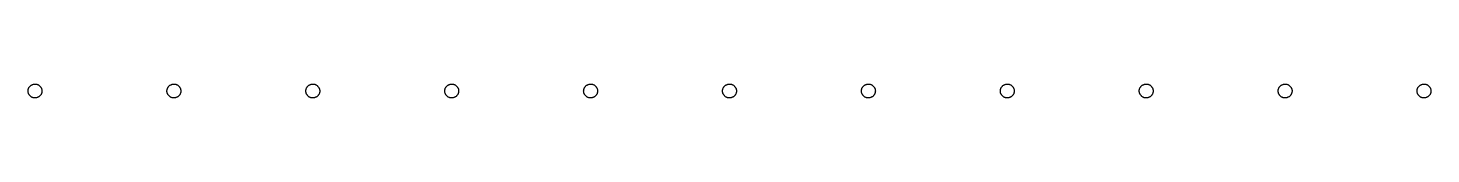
# Model space of a CAD drawing. Extents: x 0 to 96, y 0 to 48.
# Drawn here: x 13.94 to 26.57, y 34.21 to 34.34 of the extents above; entities that cross this region are included whole.
import ezdxf

# ---------------------------------------------------------------- set-up
doc = ezdxf.new("R2010")
doc.units = 0
doc.layers.add('Layer_1', color=7, linetype='CONTINUOUS')

msp = doc.modelspace()

# ---------------------------------------------------------------- linework, layer by layer
at = {"layer": 'Layer_1', "color": 7}
for p, q in [((13.943076, 34.277681), (13.943276, 34.281619)), ((13.94339, 34.269847), (13.943112, 34.273783)), ((13.943114, 34.273783), (13.943114, 34.277681)), ((13.943272, 34.281619), (13.943739, 34.285517)), ((13.943941, 34.265949), (13.943386, 34.269847)), ((13.943744, 34.285517), (13.944411, 34.289374)), ((13.944689, 34.26213), (13.943944, 34.265949)), ((13.944413, 34.289374), (13.945358, 34.293193)), ((13.945713, 34.258311), (13.944691, 34.26213)), ((13.945359, 34.293193), (13.94654, 34.296933)), ((13.946973, 34.254611), (13.945713, 34.258311)), ((13.94654, 34.296933), (13.947957, 34.300594)), ((13.948469, 34.250949), (13.946973, 34.254611)), ((13.947957, 34.300594), (13.949571, 34.304178)), ((13.950162, 34.247446), (13.948469, 34.250949)), ((13.949571, 34.304178), (13.951422, 34.307642)), ((13.952091, 34.24402), (13.950162, 34.247446)), ((13.951422, 34.307642), (13.953508, 34.310989)), ((13.954217, 34.240713), (13.952091, 34.24402)), ((13.953508, 34.310989), (13.955792, 34.314178)), ((13.956579, 34.237563), (13.954217, 34.240713)), ((13.955792, 34.314178), (13.958232, 34.317209)), ((13.959099, 34.234571), (13.956579, 34.237563)), ((13.958232, 34.317209), (13.96091, 34.320122)), ((13.961816, 34.231737), (13.959099, 34.234571)), ((13.96091, 34.320122), (13.963744, 34.322839)), ((13.964729, 34.22906), (13.961816, 34.231737)), ((13.963744, 34.322839), (13.966737, 34.325359)), ((13.96776, 34.226619), (13.964729, 34.22906)), ((13.966737, 34.325359), (13.969887, 34.327721)), ((13.970949, 34.224336), (13.96776, 34.226619)), ((13.969887, 34.327721), (13.973193, 34.329847)), ((13.974296, 34.222249), (13.970949, 34.224336)), ((13.973193, 34.329847), (13.976619, 34.331776)), ((13.97776, 34.220398), (13.974296, 34.222249)), ((13.976619, 34.331776), (13.980122, 34.333469)), ((13.981343, 34.218783), (13.97776, 34.220398)), ((13.980122, 34.333469), (13.983784, 34.334964)), ((13.985004, 34.217367), (13.981343, 34.218783)), ((13.983784, 34.334964), (13.987484, 34.336224)), ((13.988744, 34.216186), (13.985004, 34.217367)), ((13.987484, 34.336224), (13.991264, 34.337247)), ((13.992563, 34.21524), (13.988744, 34.216184)), ((13.991264, 34.337249), (13.995122, 34.337993)), ((13.996422, 34.214571), (13.992563, 34.215238)), ((13.995122, 34.337997), (13.99902, 34.338552)), ((14.000319, 34.214099), (13.996422, 34.214577)), ((13.99902, 34.338548), (14.002957, 34.338826)), ((14.004257, 34.213902), (14.000319, 34.214102)), ((14.002957, 34.338823), (14.006854, 34.338823)), ((14.008154, 34.213941), (14.004257, 34.213941)), ((14.006854, 34.338862), (14.010792, 34.338662)), ((14.012091, 34.214217), (14.008154, 34.213939)), ((14.010792, 34.338666), (14.014689, 34.338232)), ((14.015989, 34.214768), (14.012091, 34.214212)), ((14.014689, 34.338232), (14.018548, 34.337521)), ((14.019847, 34.215556), (14.015989, 34.214767)), ((14.018548, 34.337524), (14.022367, 34.33658)), ((14.023627, 34.21654), (14.019847, 34.215551)), ((14.022367, 34.336579), (14.026107, 34.335398)), ((14.027327, 34.2178), (14.023627, 34.21654)), ((14.026107, 34.335398), (14.029768, 34.33402)), ((14.030989, 34.219296), (14.027327, 34.2178)), ((14.029768, 34.33402), (14.033351, 34.332367)), ((14.034492, 34.220989), (14.030989, 34.219296)), ((14.033351, 34.332367), (14.036816, 34.330517)), ((14.037918, 34.222918), (14.034492, 34.220989)), ((14.036816, 34.330517), (14.040162, 34.32843)), ((14.041224, 34.225083), (14.037918, 34.222918)), ((14.040162, 34.32843), (14.043351, 34.326186)), ((14.044374, 34.227406), (14.041224, 34.225083)), ((14.043351, 34.326186), (14.046382, 34.323706)), ((14.047367, 34.229926), (14.044374, 34.227406)), ((14.046382, 34.323706), (14.049296, 34.321028)), ((14.050201, 34.232642), (14.047367, 34.229926)), ((14.049296, 34.321028), (14.052012, 34.318193)), ((14.052879, 34.235556), (14.050201, 34.232642)), ((14.052012, 34.318193), (14.054532, 34.315201)), ((14.055319, 34.238587), (14.052879, 34.235556)), ((14.054532, 34.315201), (14.056894, 34.312051)), ((14.057603, 34.241816), (14.055319, 34.238587)), ((14.056894, 34.312051), (14.05902, 34.308783)), ((14.059689, 34.245122), (14.057603, 34.241816)), ((14.05902, 34.308783), (14.060949, 34.305359)), ((14.06154, 34.248587), (14.059689, 34.245122)), ((14.060949, 34.305359), (14.062642, 34.301816)), ((14.063154, 34.25217), (14.06154, 34.248587)), ((14.062642, 34.301816), (14.064138, 34.298193)), ((14.064571, 34.255831), (14.063154, 34.25217)), ((14.064138, 34.298193), (14.065398, 34.294453)), ((14.065752, 34.259571), (14.064571, 34.255831)), ((14.065398, 34.294453), (14.06642, 34.290673)), ((14.066698, 34.26339), (14.065753, 34.259571)), ((14.066422, 34.290673), (14.067167, 34.286816)), ((14.067367, 34.267249), (14.0667, 34.26339)), ((14.06717, 34.286816), (14.067726, 34.282918)), ((14.067839, 34.271146), (14.067372, 34.267249)), ((14.067721, 34.282918), (14.067999, 34.27902)), ((14.068036, 34.275083), (14.067836, 34.271146)), ((14.067997, 34.27902), (14.067997, 34.275083)), ((15.193076, 34.277681), (15.193276, 34.281619)), ((15.19339, 34.269847), (15.193112, 34.273783)), ((15.193114, 34.273783), (15.193114, 34.277681)), ((15.193272, 34.281619), (15.193739, 34.285517)), ((15.193941, 34.265949), (15.193386, 34.269847)), ((15.193744, 34.285517), (15.194411, 34.289374)), ((15.194689, 34.26213), (15.193944, 34.265949)), ((15.194413, 34.289374), (15.195358, 34.293193)), ((15.195713, 34.258311), (15.194691, 34.26213)), ((15.195359, 34.293193), (15.19654, 34.296933)), ((15.196973, 34.254611), (15.195713, 34.258311)), ((15.19654, 34.296933), (15.197957, 34.300594)), ((15.198469, 34.250949), (15.196973, 34.254611)), ((15.197957, 34.300594), (15.199571, 34.304178)), ((15.200162, 34.247446), (15.198469, 34.250949)), ((15.199571, 34.304178), (15.201422, 34.307642)), ((15.202091, 34.24402), (15.200162, 34.247446)), ((15.201422, 34.307642), (15.203508, 34.310989)), ((15.204217, 34.240713), (15.202091, 34.24402)), ((15.203508, 34.310989), (15.205792, 34.314178)), ((15.206579, 34.237563), (15.204217, 34.240713)), ((15.205792, 34.314178), (15.208232, 34.317209)), ((15.209099, 34.234571), (15.206579, 34.237563)), ((15.208232, 34.317209), (15.21091, 34.320122)), ((15.211816, 34.231737), (15.209099, 34.234571)), ((15.21091, 34.320122), (15.213744, 34.322839)), ((15.214729, 34.22906), (15.211816, 34.231737)), ((15.213744, 34.322839), (15.216737, 34.325359)), ((15.21776, 34.226619), (15.214729, 34.22906)), ((15.216737, 34.325359), (15.219887, 34.327721)), ((15.220949, 34.224336), (15.21776, 34.226619)), ((15.219887, 34.327721), (15.223193, 34.329847)), ((15.224296, 34.222249), (15.220949, 34.224336)), ((15.223193, 34.329847), (15.226619, 34.331776)), ((15.22776, 34.220398), (15.224296, 34.222249)), ((15.226619, 34.331776), (15.230122, 34.333469)), ((15.231343, 34.218783), (15.22776, 34.220398)), ((15.230122, 34.333469), (15.233784, 34.334964)), ((15.235004, 34.217367), (15.231343, 34.218783)), ((15.233784, 34.334964), (15.237484, 34.336224)), ((15.238744, 34.216186), (15.235004, 34.217367)), ((15.237484, 34.336224), (15.241264, 34.337247)), ((15.242563, 34.21524), (15.238744, 34.216184)), ((15.241264, 34.337249), (15.245122, 34.337993)), ((15.246422, 34.214571), (15.242563, 34.215238)), ((15.245122, 34.337997), (15.24902, 34.338552)), ((15.250319, 34.214099), (15.246422, 34.214577)), ((15.24902, 34.338548), (15.252957, 34.338826)), ((15.254257, 34.213902), (15.250319, 34.214102)), ((15.252957, 34.338823), (15.256854, 34.338823)), ((15.258154, 34.213941), (15.254257, 34.213941)), ((15.256854, 34.338862), (15.260792, 34.338662)), ((15.262091, 34.214217), (15.258154, 34.213939)), ((15.260792, 34.338666), (15.264689, 34.338232)), ((15.265989, 34.214768), (15.262091, 34.214212)), ((15.264689, 34.338232), (15.268548, 34.337521)), ((15.269847, 34.215556), (15.265989, 34.214767)), ((15.268548, 34.337524), (15.272367, 34.33658)), ((15.273627, 34.21654), (15.269847, 34.215551)), ((15.272367, 34.336579), (15.276107, 34.335398)), ((15.277327, 34.2178), (15.273627, 34.21654)), ((15.276107, 34.335398), (15.279768, 34.33402)), ((15.280989, 34.219296), (15.277327, 34.2178)), ((15.279768, 34.33402), (15.283351, 34.332367)), ((15.284492, 34.220989), (15.280989, 34.219296)), ((15.283351, 34.332367), (15.286816, 34.330517)), ((15.287918, 34.222918), (15.284492, 34.220989)), ((15.286816, 34.330517), (15.290162, 34.32843)), ((15.291224, 34.225083), (15.287918, 34.222918)), ((15.290162, 34.32843), (15.293351, 34.326186)), ((15.294374, 34.227406), (15.291224, 34.225083)), ((15.293351, 34.326186), (15.296382, 34.323706)), ((15.297367, 34.229926), (15.294374, 34.227406)), ((15.296382, 34.323706), (15.299296, 34.321028)), ((15.300201, 34.232642), (15.297367, 34.229926)), ((15.299296, 34.321028), (15.302012, 34.318193)), ((15.302879, 34.235556), (15.300201, 34.232642)), ((15.302012, 34.318193), (15.304532, 34.315201)), ((15.305319, 34.238587), (15.302879, 34.235556)), ((15.304532, 34.315201), (15.306894, 34.312051)), ((15.307603, 34.241816), (15.305319, 34.238587)), ((15.306894, 34.312051), (15.30902, 34.308783)), ((15.309689, 34.245122), (15.307603, 34.241816)), ((15.30902, 34.308783), (15.310949, 34.305359)), ((15.31154, 34.248587), (15.309689, 34.245122)), ((15.310949, 34.305359), (15.312642, 34.301816)), ((15.313154, 34.25217), (15.31154, 34.248587)), ((15.312642, 34.301816), (15.314138, 34.298193)), ((15.314571, 34.255831), (15.313154, 34.25217)), ((15.314138, 34.298193), (15.315398, 34.294453)), ((15.315752, 34.259571), (15.314571, 34.255831)), ((15.315398, 34.294453), (15.31642, 34.290673)), ((15.316698, 34.26339), (15.315753, 34.259571)), ((15.316422, 34.290673), (15.317167, 34.286816)), ((15.317367, 34.267249), (15.3167, 34.26339)), ((15.31717, 34.286816), (15.317726, 34.282918)), ((15.317839, 34.271146), (15.317372, 34.267249)), ((15.317721, 34.282918), (15.317999, 34.27902)), ((15.318036, 34.275083), (15.317836, 34.271146)), ((15.317997, 34.27902), (15.317997, 34.275083)), ((16.443076, 34.277681), (16.443276, 34.281619)), ((16.44339, 34.269847), (16.443112, 34.273783)), ((16.443114, 34.273783), (16.443114, 34.277681)), ((16.443272, 34.281619), (16.443739, 34.285517)), ((16.443941, 34.265949), (16.443386, 34.269847)), ((16.443744, 34.285517), (16.444411, 34.289374)), ((16.444689, 34.26213), (16.443944, 34.265949)), ((16.444413, 34.289374), (16.445358, 34.293193)), ((16.445713, 34.258311), (16.444691, 34.26213)), ((16.445359, 34.293193), (16.44654, 34.296933)), ((16.446973, 34.254611), (16.445713, 34.258311)), ((16.44654, 34.296933), (16.447957, 34.300594)), ((16.448469, 34.250949), (16.446973, 34.254611)), ((16.447957, 34.300594), (16.449571, 34.304178)), ((16.450162, 34.247446), (16.448469, 34.250949)), ((16.449571, 34.304178), (16.451422, 34.307642)), ((16.452091, 34.24402), (16.450162, 34.247446)), ((16.451422, 34.307642), (16.453508, 34.310989)), ((16.454217, 34.240713), (16.452091, 34.24402)), ((16.453508, 34.310989), (16.455792, 34.314178)), ((16.456579, 34.237563), (16.454217, 34.240713)), ((16.455792, 34.314178), (16.458232, 34.317209)), ((16.459099, 34.234571), (16.456579, 34.237563)), ((16.458232, 34.317209), (16.46091, 34.320122)), ((16.461816, 34.231737), (16.459099, 34.234571)), ((16.46091, 34.320122), (16.463744, 34.322839)), ((16.464729, 34.22906), (16.461816, 34.231737)), ((16.463744, 34.322839), (16.466737, 34.325359)), ((16.46776, 34.226619), (16.464729, 34.22906)), ((16.466737, 34.325359), (16.469887, 34.327721)), ((16.470949, 34.224336), (16.46776, 34.226619)), ((16.469887, 34.327721), (16.473193, 34.329847)), ((16.474296, 34.222249), (16.470949, 34.224336)), ((16.473193, 34.329847), (16.476619, 34.331776)), ((16.47776, 34.220398), (16.474296, 34.222249)), ((16.476619, 34.331776), (16.480122, 34.333469)), ((16.481343, 34.218783), (16.47776, 34.220398)), ((16.480122, 34.333469), (16.483784, 34.334964)), ((16.485004, 34.217367), (16.481343, 34.218783)), ((16.483784, 34.334964), (16.487484, 34.336224)), ((16.488744, 34.216186), (16.485004, 34.217367)), ((16.487484, 34.336224), (16.491264, 34.337247)), ((16.492563, 34.21524), (16.488744, 34.216184)), ((16.491264, 34.337249), (16.495122, 34.337993)), ((16.496422, 34.214571), (16.492563, 34.215238)), ((16.495122, 34.337997), (16.49902, 34.338552)), ((16.500319, 34.214099), (16.496422, 34.214577)), ((16.49902, 34.338548), (16.502957, 34.338826)), ((16.504257, 34.213902), (16.500319, 34.214102)), ((16.502957, 34.338823), (16.506854, 34.338823)), ((16.508154, 34.213941), (16.504257, 34.213941)), ((16.506854, 34.338862), (16.510792, 34.338662)), ((16.512091, 34.214217), (16.508154, 34.213939)), ((16.510792, 34.338666), (16.514689, 34.338232)), ((16.515989, 34.214768), (16.512091, 34.214212)), ((16.514689, 34.338232), (16.518548, 34.337521)), ((16.519847, 34.215556), (16.515989, 34.214767)), ((16.518548, 34.337524), (16.522367, 34.33658)), ((16.523627, 34.21654), (16.519847, 34.215551)), ((16.522367, 34.336579), (16.526107, 34.335398)), ((16.527327, 34.2178), (16.523627, 34.21654)), ((16.526107, 34.335398), (16.529768, 34.33402)), ((16.530989, 34.219296), (16.527327, 34.2178)), ((16.529768, 34.33402), (16.533351, 34.332367)), ((16.534492, 34.220989), (16.530989, 34.219296)), ((16.533351, 34.332367), (16.536816, 34.330517)), ((16.537918, 34.222918), (16.534492, 34.220989)), ((16.536816, 34.330517), (16.540162, 34.32843)), ((16.541224, 34.225083), (16.537918, 34.222918)), ((16.540162, 34.32843), (16.543351, 34.326186)), ((16.544374, 34.227406), (16.541224, 34.225083)), ((16.543351, 34.326186), (16.546382, 34.323706)), ((16.547367, 34.229926), (16.544374, 34.227406)), ((16.546382, 34.323706), (16.549296, 34.321028)), ((16.550201, 34.232642), (16.547367, 34.229926)), ((16.549296, 34.321028), (16.552012, 34.318193)), ((16.552879, 34.235556), (16.550201, 34.232642)), ((16.552012, 34.318193), (16.554532, 34.315201)), ((16.555319, 34.238587), (16.552879, 34.235556)), ((16.554532, 34.315201), (16.556894, 34.312051)), ((16.557603, 34.241816), (16.555319, 34.238587)), ((16.556894, 34.312051), (16.55902, 34.308783)), ((16.559689, 34.245122), (16.557603, 34.241816)), ((16.55902, 34.308783), (16.560949, 34.305359)), ((16.56154, 34.248587), (16.559689, 34.245122)), ((16.560949, 34.305359), (16.562642, 34.301816)), ((16.563154, 34.25217), (16.56154, 34.248587)), ((16.562642, 34.301816), (16.564138, 34.298193)), ((16.564571, 34.255831), (16.563154, 34.25217)), ((16.564138, 34.298193), (16.565398, 34.294453)), ((16.565752, 34.259571), (16.564571, 34.255831)), ((16.565398, 34.294453), (16.56642, 34.290673)), ((16.566698, 34.26339), (16.565753, 34.259571)), ((16.566422, 34.290673), (16.567167, 34.286816)), ((16.567367, 34.267249), (16.5667, 34.26339)), ((16.56717, 34.286816), (16.567726, 34.282918)), ((16.567839, 34.271146), (16.567372, 34.267249)), ((16.567721, 34.282918), (16.567999, 34.27902)), ((16.568036, 34.275083), (16.567836, 34.271146)), ((16.567997, 34.27902), (16.567997, 34.275083)), ((17.693076, 34.277681), (17.693276, 34.281619)), ((17.69339, 34.269847), (17.693112, 34.273783)), ((17.693114, 34.273783), (17.693114, 34.277681)), ((17.693272, 34.281619), (17.693739, 34.285517)), ((17.693941, 34.265949), (17.693386, 34.269847)), ((17.693744, 34.285517), (17.694411, 34.289374)), ((17.694689, 34.26213), (17.693944, 34.265949)), ((17.694413, 34.289374), (17.695358, 34.293193)), ((17.695713, 34.258311), (17.694691, 34.26213)), ((17.695359, 34.293193), (17.69654, 34.296933)), ((17.696973, 34.254611), (17.695713, 34.258311)), ((17.69654, 34.296933), (17.697957, 34.300594)), ((17.698469, 34.250949), (17.696973, 34.254611)), ((17.697957, 34.300594), (17.699571, 34.304178)), ((17.700162, 34.247446), (17.698469, 34.250949)), ((17.699571, 34.304178), (17.701422, 34.307642)), ((17.702091, 34.24402), (17.700162, 34.247446)), ((17.701422, 34.307642), (17.703508, 34.310989)), ((17.704217, 34.240713), (17.702091, 34.24402)), ((17.703508, 34.310989), (17.705792, 34.314178)), ((17.706579, 34.237563), (17.704217, 34.240713)), ((17.705792, 34.314178), (17.708232, 34.317209)), ((17.709099, 34.234571), (17.706579, 34.237563)), ((17.708232, 34.317209), (17.71091, 34.320122)), ((17.711816, 34.231737), (17.709099, 34.234571)), ((17.71091, 34.320122), (17.713744, 34.322839)), ((17.714729, 34.22906), (17.711816, 34.231737)), ((17.713744, 34.322839), (17.716737, 34.325359)), ((17.71776, 34.226619), (17.714729, 34.22906)), ((17.716737, 34.325359), (17.719887, 34.327721)), ((17.720949, 34.224336), (17.71776, 34.226619)), ((17.719887, 34.327721), (17.723193, 34.329847)), ((17.724296, 34.222249), (17.720949, 34.224336)), ((17.723193, 34.329847), (17.726619, 34.331776)), ((17.72776, 34.220398), (17.724296, 34.222249)), ((17.726619, 34.331776), (17.730122, 34.333469)), ((17.731343, 34.218783), (17.72776, 34.220398)), ((17.730122, 34.333469), (17.733784, 34.334964)), ((17.735004, 34.217367), (17.731343, 34.218783)), ((17.733784, 34.334964), (17.737484, 34.336224)), ((17.738744, 34.216186), (17.735004, 34.217367)), ((17.737484, 34.336224), (17.741264, 34.337247)), ((17.742563, 34.21524), (17.738744, 34.216184)), ((17.741264, 34.337249), (17.745122, 34.337993)), ((17.746422, 34.214571), (17.742563, 34.215238)), ((17.745122, 34.337997), (17.74902, 34.338552)), ((17.750319, 34.214099), (17.746422, 34.214577)), ((17.74902, 34.338548), (17.752957, 34.338826)), ((17.754257, 34.213902), (17.750319, 34.214102)), ((17.752957, 34.338823), (17.756854, 34.338823)), ((17.758154, 34.213941), (17.754257, 34.213941)), ((17.756854, 34.338862), (17.760792, 34.338662)), ((17.762091, 34.214217), (17.758154, 34.213939)), ((17.760792, 34.338666), (17.764689, 34.338232)), ((17.765989, 34.214768), (17.762091, 34.214212)), ((17.764689, 34.338232), (17.768548, 34.337521)), ((17.769847, 34.215556), (17.765989, 34.214767)), ((17.768548, 34.337524), (17.772367, 34.33658)), ((17.773627, 34.21654), (17.769847, 34.215551)), ((17.772367, 34.336579), (17.776107, 34.335398)), ((17.777327, 34.2178), (17.773627, 34.21654)), ((17.776107, 34.335398), (17.779768, 34.33402)), ((17.780989, 34.219296), (17.777327, 34.2178)), ((17.779768, 34.33402), (17.783351, 34.332367)), ((17.784492, 34.220989), (17.780989, 34.219296)), ((17.783351, 34.332367), (17.786816, 34.330517)), ((17.787918, 34.222918), (17.784492, 34.220989)), ((17.786816, 34.330517), (17.790162, 34.32843)), ((17.791224, 34.225083), (17.787918, 34.222918)), ((17.790162, 34.32843), (17.793351, 34.326186)), ((17.794374, 34.227406), (17.791224, 34.225083)), ((17.793351, 34.326186), (17.796382, 34.323706)), ((17.797367, 34.229926), (17.794374, 34.227406)), ((17.796382, 34.323706), (17.799296, 34.321028)), ((17.800201, 34.232642), (17.797367, 34.229926)), ((17.799296, 34.321028), (17.802012, 34.318193)), ((17.802879, 34.235556), (17.800201, 34.232642)), ((17.802012, 34.318193), (17.804532, 34.315201)), ((17.805319, 34.238587), (17.802879, 34.235556)), ((17.804532, 34.315201), (17.806894, 34.312051)), ((17.807603, 34.241816), (17.805319, 34.238587)), ((17.806894, 34.312051), (17.80902, 34.308783)), ((17.809689, 34.245122), (17.807603, 34.241816)), ((17.80902, 34.308783), (17.810949, 34.305359)), ((17.81154, 34.248587), (17.809689, 34.245122)), ((17.810949, 34.305359), (17.812642, 34.301816)), ((17.813154, 34.25217), (17.81154, 34.248587)), ((17.812642, 34.301816), (17.814138, 34.298193)), ((17.814571, 34.255831), (17.813154, 34.25217)), ((17.814138, 34.298193), (17.815398, 34.294453)), ((17.815752, 34.259571), (17.814571, 34.255831)), ((17.815398, 34.294453), (17.81642, 34.290673)), ((17.816698, 34.26339), (17.815753, 34.259571)), ((17.816422, 34.290673), (17.817167, 34.286816)), ((17.817367, 34.267249), (17.8167, 34.26339)), ((17.81717, 34.286816), (17.817726, 34.282918)), ((17.817839, 34.271146), (17.817372, 34.267249)), ((17.817721, 34.282918), (17.817999, 34.27902)), ((17.818036, 34.275083), (17.817836, 34.271146)), ((17.817997, 34.27902), (17.817997, 34.275083)), ((18.943076, 34.277681), (18.943276, 34.281619)), ((18.94339, 34.269847), (18.943112, 34.273783)), ((18.943114, 34.273783), (18.943114, 34.277681)), ((18.943272, 34.281619), (18.943739, 34.285517)), ((18.943941, 34.265949), (18.943386, 34.269847)), ((18.943744, 34.285517), (18.944411, 34.289374)), ((18.944689, 34.26213), (18.943944, 34.265949)), ((18.944413, 34.289374), (18.945358, 34.293193)), ((18.945713, 34.258311), (18.944691, 34.26213)), ((18.945359, 34.293193), (18.94654, 34.296933)), ((18.946973, 34.254611), (18.945713, 34.258311)), ((18.94654, 34.296933), (18.947957, 34.300594)), ((18.948469, 34.250949), (18.946973, 34.254611)), ((18.947957, 34.300594), (18.949571, 34.304178)), ((18.950162, 34.247446), (18.948469, 34.250949)), ((18.949571, 34.304178), (18.951422, 34.307642)), ((18.952091, 34.24402), (18.950162, 34.247446)), ((18.951422, 34.307642), (18.953508, 34.310989)), ((18.954217, 34.240713), (18.952091, 34.24402)), ((18.953508, 34.310989), (18.955792, 34.314178)), ((18.956579, 34.237563), (18.954217, 34.240713)), ((18.955792, 34.314178), (18.958232, 34.317209)), ((18.959099, 34.234571), (18.956579, 34.237563)), ((18.958232, 34.317209), (18.96091, 34.320122)), ((18.961816, 34.231737), (18.959099, 34.234571)), ((18.96091, 34.320122), (18.963744, 34.322839)), ((18.964729, 34.22906), (18.961816, 34.231737)), ((18.963744, 34.322839), (18.966737, 34.325359)), ((18.96776, 34.226619), (18.964729, 34.22906)), ((18.966737, 34.325359), (18.969887, 34.327721)), ((18.970949, 34.224336), (18.96776, 34.226619)), ((18.969887, 34.327721), (18.973193, 34.329847)), ((18.974296, 34.222249), (18.970949, 34.224336)), ((18.973193, 34.329847), (18.976619, 34.331776)), ((18.97776, 34.220398), (18.974296, 34.222249)), ((18.976619, 34.331776), (18.980122, 34.333469)), ((18.981343, 34.218783), (18.97776, 34.220398)), ((18.980122, 34.333469), (18.983784, 34.334964)), ((18.985004, 34.217367), (18.981343, 34.218783)), ((18.983784, 34.334964), (18.987484, 34.336224)), ((18.988744, 34.216186), (18.985004, 34.217367)), ((18.987484, 34.336224), (18.991264, 34.337247)), ((18.992563, 34.21524), (18.988744, 34.216184)), ((18.991264, 34.337249), (18.995122, 34.337993)), ((18.996422, 34.214571), (18.992563, 34.215238)), ((18.995122, 34.337997), (18.99902, 34.338552)), ((19.000319, 34.214099), (18.996422, 34.214577)), ((18.99902, 34.338548), (19.002957, 34.338826)), ((19.004257, 34.213902), (19.000319, 34.214102)), ((19.002957, 34.338823), (19.006854, 34.338823)), ((19.008154, 34.213941), (19.004257, 34.213941)), ((19.006854, 34.338862), (19.010792, 34.338662)), ((19.012091, 34.214217), (19.008154, 34.213939)), ((19.010792, 34.338666), (19.014689, 34.338232)), ((19.015989, 34.214768), (19.012091, 34.214212)), ((19.014689, 34.338232), (19.018548, 34.337521)), ((19.019847, 34.215556), (19.015989, 34.214767)), ((19.018548, 34.337524), (19.022367, 34.33658)), ((19.023627, 34.21654), (19.019847, 34.215551)), ((19.022367, 34.336579), (19.026107, 34.335398)), ((19.027327, 34.2178), (19.023627, 34.21654)), ((19.026107, 34.335398), (19.029768, 34.33402)), ((19.030989, 34.219296), (19.027327, 34.2178)), ((19.029768, 34.33402), (19.033351, 34.332367)), ((19.034492, 34.220989), (19.030989, 34.219296)), ((19.033351, 34.332367), (19.036816, 34.330517)), ((19.037918, 34.222918), (19.034492, 34.220989)), ((19.036816, 34.330517), (19.040162, 34.32843)), ((19.041224, 34.225083), (19.037918, 34.222918)), ((19.040162, 34.32843), (19.043351, 34.326186)), ((19.044374, 34.227406), (19.041224, 34.225083)), ((19.043351, 34.326186), (19.046382, 34.323706)), ((19.047367, 34.229926), (19.044374, 34.227406)), ((19.046382, 34.323706), (19.049296, 34.321028)), ((19.050201, 34.232642), (19.047367, 34.229926)), ((19.049296, 34.321028), (19.052012, 34.318193)), ((19.052879, 34.235556), (19.050201, 34.232642)), ((19.052012, 34.318193), (19.054532, 34.315201)), ((19.055319, 34.238587), (19.052879, 34.235556)), ((19.054532, 34.315201), (19.056894, 34.312051)), ((19.057603, 34.241816), (19.055319, 34.238587)), ((19.056894, 34.312051), (19.05902, 34.308783)), ((19.059689, 34.245122), (19.057603, 34.241816)), ((19.05902, 34.308783), (19.060949, 34.305359)), ((19.06154, 34.248587), (19.059689, 34.245122)), ((19.060949, 34.305359), (19.062642, 34.301816)), ((19.063154, 34.25217), (19.06154, 34.248587)), ((19.062642, 34.301816), (19.064138, 34.298193)), ((19.064571, 34.255831), (19.063154, 34.25217)), ((19.064138, 34.298193), (19.065398, 34.294453)), ((19.065752, 34.259571), (19.064571, 34.255831)), ((19.065398, 34.294453), (19.06642, 34.290673)), ((19.066698, 34.26339), (19.065753, 34.259571)), ((19.066422, 34.290673), (19.067167, 34.286816)), ((19.067367, 34.267249), (19.0667, 34.26339)), ((19.06717, 34.286816), (19.067726, 34.282918)), ((19.067839, 34.271146), (19.067372, 34.267249)), ((19.067721, 34.282918), (19.067999, 34.27902)), ((19.068036, 34.275083), (19.067836, 34.271146)), ((19.067997, 34.27902), (19.067997, 34.275083)), ((20.193076, 34.277681), (20.193276, 34.281619)), ((20.19339, 34.269847), (20.193112, 34.273783)), ((20.193114, 34.273783), (20.193114, 34.277681)), ((20.193272, 34.281619), (20.193739, 34.285517)), ((20.193941, 34.265949), (20.193386, 34.269847)), ((20.193744, 34.285517), (20.194411, 34.289374)), ((20.194689, 34.26213), (20.193944, 34.265949)), ((20.194413, 34.289374), (20.195358, 34.293193)), ((20.195713, 34.258311), (20.194691, 34.26213)), ((20.195359, 34.293193), (20.19654, 34.296933)), ((20.196973, 34.254611), (20.195713, 34.258311)), ((20.19654, 34.296933), (20.197957, 34.300594)), ((20.198469, 34.250949), (20.196973, 34.254611)), ((20.197957, 34.300594), (20.199571, 34.304178)), ((20.200162, 34.247446), (20.198469, 34.250949)), ((20.199571, 34.304178), (20.201422, 34.307642)), ((20.202091, 34.24402), (20.200162, 34.247446)), ((20.201422, 34.307642), (20.203508, 34.310989)), ((20.204217, 34.240713), (20.202091, 34.24402)), ((20.203508, 34.310989), (20.205792, 34.314178)), ((20.206579, 34.237563), (20.204217, 34.240713)), ((20.205792, 34.314178), (20.208232, 34.317209)), ((20.209099, 34.234571), (20.206579, 34.237563)), ((20.208232, 34.317209), (20.21091, 34.320122)), ((20.211816, 34.231737), (20.209099, 34.234571)), ((20.21091, 34.320122), (20.213744, 34.322839)), ((20.214729, 34.22906), (20.211816, 34.231737)), ((20.213744, 34.322839), (20.216737, 34.325359)), ((20.21776, 34.226619), (20.214729, 34.22906)), ((20.216737, 34.325359), (20.219887, 34.327721)), ((20.220949, 34.224336), (20.21776, 34.226619)), ((20.219887, 34.327721), (20.223193, 34.329847)), ((20.224296, 34.222249), (20.220949, 34.224336)), ((20.223193, 34.329847), (20.226619, 34.331776)), ((20.22776, 34.220398), (20.224296, 34.222249)), ((20.226619, 34.331776), (20.230122, 34.333469)), ((20.231343, 34.218783), (20.22776, 34.220398)), ((20.230122, 34.333469), (20.233784, 34.334964)), ((20.235004, 34.217367), (20.231343, 34.218783)), ((20.233784, 34.334964), (20.237484, 34.336224)), ((20.238744, 34.216186), (20.235004, 34.217367)), ((20.237484, 34.336224), (20.241264, 34.337247)), ((20.242563, 34.21524), (20.238744, 34.216184)), ((20.241264, 34.337249), (20.245122, 34.337993)), ((20.246422, 34.214571), (20.242563, 34.215238)), ((20.245122, 34.337997), (20.24902, 34.338552)), ((20.250319, 34.214099), (20.246422, 34.214577)), ((20.24902, 34.338548), (20.252957, 34.338826)), ((20.254257, 34.213902), (20.250319, 34.214102)), ((20.252957, 34.338823), (20.256854, 34.338823)), ((20.258154, 34.213941), (20.254257, 34.213941)), ((20.256854, 34.338862), (20.260792, 34.338662)), ((20.262091, 34.214217), (20.258154, 34.213939)), ((20.260792, 34.338666), (20.264689, 34.338232)), ((20.265989, 34.214768), (20.262091, 34.214212)), ((20.264689, 34.338232), (20.268548, 34.337521)), ((20.269847, 34.215556), (20.265989, 34.214767)), ((20.268548, 34.337524), (20.272367, 34.33658)), ((20.273627, 34.21654), (20.269847, 34.215551)), ((20.272367, 34.336579), (20.276107, 34.335398)), ((20.277327, 34.2178), (20.273627, 34.21654)), ((20.276107, 34.335398), (20.279768, 34.33402)), ((20.280989, 34.219296), (20.277327, 34.2178)), ((20.279768, 34.33402), (20.283351, 34.332367)), ((20.284492, 34.220989), (20.280989, 34.219296)), ((20.283351, 34.332367), (20.286816, 34.330517)), ((20.287918, 34.222918), (20.284492, 34.220989)), ((20.286816, 34.330517), (20.290162, 34.32843)), ((20.291224, 34.225083), (20.287918, 34.222918)), ((20.290162, 34.32843), (20.293351, 34.326186)), ((20.294374, 34.227406), (20.291224, 34.225083)), ((20.293351, 34.326186), (20.296382, 34.323706)), ((20.297367, 34.229926), (20.294374, 34.227406)), ((20.296382, 34.323706), (20.299296, 34.321028)), ((20.300201, 34.232642), (20.297367, 34.229926)), ((20.299296, 34.321028), (20.302012, 34.318193)), ((20.302879, 34.235556), (20.300201, 34.232642)), ((20.302012, 34.318193), (20.304532, 34.315201)), ((20.305319, 34.238587), (20.302879, 34.235556)), ((20.304532, 34.315201), (20.306894, 34.312051)), ((20.307603, 34.241816), (20.305319, 34.238587)), ((20.306894, 34.312051), (20.30902, 34.308783)), ((20.309689, 34.245122), (20.307603, 34.241816)), ((20.30902, 34.308783), (20.310949, 34.305359)), ((20.31154, 34.248587), (20.309689, 34.245122)), ((20.310949, 34.305359), (20.312642, 34.301816)), ((20.313154, 34.25217), (20.31154, 34.248587)), ((20.312642, 34.301816), (20.314138, 34.298193)), ((20.314571, 34.255831), (20.313154, 34.25217)), ((20.314138, 34.298193), (20.315398, 34.294453)), ((20.315752, 34.259571), (20.314571, 34.255831)), ((20.315398, 34.294453), (20.31642, 34.290673)), ((20.316698, 34.26339), (20.315753, 34.259571)), ((20.316422, 34.290673), (20.317167, 34.286816)), ((20.317367, 34.267249), (20.3167, 34.26339)), ((20.31717, 34.286816), (20.317726, 34.282918)), ((20.317839, 34.271146), (20.317372, 34.267249)), ((20.317721, 34.282918), (20.317999, 34.27902)), ((20.318036, 34.275083), (20.317836, 34.271146)), ((20.317997, 34.27902), (20.317997, 34.275083)), ((21.443076, 34.277681), (21.443276, 34.281619)), ((21.44339, 34.269847), (21.443112, 34.273783)), ((21.443114, 34.273783), (21.443114, 34.277681)), ((21.443272, 34.281619), (21.443739, 34.285517)), ((21.443941, 34.265949), (21.443386, 34.269847)), ((21.443744, 34.285517), (21.444411, 34.289374)), ((21.444689, 34.26213), (21.443944, 34.265949)), ((21.444413, 34.289374), (21.445358, 34.293193)), ((21.445713, 34.258311), (21.444691, 34.26213)), ((21.445359, 34.293193), (21.44654, 34.296933)), ((21.446973, 34.254611), (21.445713, 34.258311)), ((21.44654, 34.296933), (21.447957, 34.300594)), ((21.448469, 34.250949), (21.446973, 34.254611)), ((21.447957, 34.300594), (21.449571, 34.304178)), ((21.450162, 34.247446), (21.448469, 34.250949)), ((21.449571, 34.304178), (21.451422, 34.307642)), ((21.452091, 34.24402), (21.450162, 34.247446)), ((21.451422, 34.307642), (21.453508, 34.310989)), ((21.454217, 34.240713), (21.452091, 34.24402)), ((21.453508, 34.310989), (21.455792, 34.314178)), ((21.456579, 34.237563), (21.454217, 34.240713)), ((21.455792, 34.314178), (21.458232, 34.317209)), ((21.459099, 34.234571), (21.456579, 34.237563)), ((21.458232, 34.317209), (21.46091, 34.320122)), ((21.461816, 34.231737), (21.459099, 34.234571)), ((21.46091, 34.320122), (21.463744, 34.322839)), ((21.464729, 34.22906), (21.461816, 34.231737)), ((21.463744, 34.322839), (21.466737, 34.325359)), ((21.46776, 34.226619), (21.464729, 34.22906)), ((21.466737, 34.325359), (21.469887, 34.327721)), ((21.470949, 34.224336), (21.46776, 34.226619)), ((21.469887, 34.327721), (21.473193, 34.329847)), ((21.474296, 34.222249), (21.470949, 34.224336)), ((21.473193, 34.329847), (21.476619, 34.331776)), ((21.47776, 34.220398), (21.474296, 34.222249)), ((21.476619, 34.331776), (21.480122, 34.333469)), ((21.481343, 34.218783), (21.47776, 34.220398)), ((21.480122, 34.333469), (21.483784, 34.334964)), ((21.485004, 34.217367), (21.481343, 34.218783)), ((21.483784, 34.334964), (21.487484, 34.336224)), ((21.488744, 34.216186), (21.485004, 34.217367)), ((21.487484, 34.336224), (21.491264, 34.337247)), ((21.492563, 34.21524), (21.488744, 34.216184)), ((21.491264, 34.337249), (21.495122, 34.337993)), ((21.496422, 34.214571), (21.492563, 34.215238)), ((21.495122, 34.337997), (21.49902, 34.338552)), ((21.500319, 34.214099), (21.496422, 34.214577)), ((21.49902, 34.338548), (21.502957, 34.338826)), ((21.504257, 34.213902), (21.500319, 34.214102)), ((21.502957, 34.338823), (21.506854, 34.338823)), ((21.508154, 34.213941), (21.504257, 34.213941)), ((21.506854, 34.338862), (21.510792, 34.338662)), ((21.512091, 34.214217), (21.508154, 34.213939)), ((21.510792, 34.338666), (21.514689, 34.338232)), ((21.515989, 34.214768), (21.512091, 34.214212)), ((21.514689, 34.338232), (21.518548, 34.337521)), ((21.519847, 34.215556), (21.515989, 34.214767)), ((21.518548, 34.337524), (21.522367, 34.33658)), ((21.523627, 34.21654), (21.519847, 34.215551)), ((21.522367, 34.336579), (21.526107, 34.335398)), ((21.527327, 34.2178), (21.523627, 34.21654)), ((21.526107, 34.335398), (21.529768, 34.33402)), ((21.530989, 34.219296), (21.527327, 34.2178)), ((21.529768, 34.33402), (21.533351, 34.332367)), ((21.534492, 34.220989), (21.530989, 34.219296)), ((21.533351, 34.332367), (21.536816, 34.330517)), ((21.537918, 34.222918), (21.534492, 34.220989)), ((21.536816, 34.330517), (21.540162, 34.32843)), ((21.541224, 34.225083), (21.537918, 34.222918)), ((21.540162, 34.32843), (21.543351, 34.326186)), ((21.544374, 34.227406), (21.541224, 34.225083)), ((21.543351, 34.326186), (21.546382, 34.323706)), ((21.547367, 34.229926), (21.544374, 34.227406)), ((21.546382, 34.323706), (21.549296, 34.321028)), ((21.550201, 34.232642), (21.547367, 34.229926)), ((21.549296, 34.321028), (21.552012, 34.318193)), ((21.552879, 34.235556), (21.550201, 34.232642)), ((21.552012, 34.318193), (21.554532, 34.315201)), ((21.555319, 34.238587), (21.552879, 34.235556)), ((21.554532, 34.315201), (21.556894, 34.312051)), ((21.557603, 34.241816), (21.555319, 34.238587)), ((21.556894, 34.312051), (21.55902, 34.308783)), ((21.559689, 34.245122), (21.557603, 34.241816)), ((21.55902, 34.308783), (21.560949, 34.305359)), ((21.56154, 34.248587), (21.559689, 34.245122)), ((21.560949, 34.305359), (21.562642, 34.301816)), ((21.563154, 34.25217), (21.56154, 34.248587)), ((21.562642, 34.301816), (21.564138, 34.298193)), ((21.564571, 34.255831), (21.563154, 34.25217)), ((21.564138, 34.298193), (21.565398, 34.294453)), ((21.565752, 34.259571), (21.564571, 34.255831)), ((21.565398, 34.294453), (21.56642, 34.290673)), ((21.566698, 34.26339), (21.565753, 34.259571)), ((21.566422, 34.290673), (21.567167, 34.286816)), ((21.567367, 34.267249), (21.5667, 34.26339)), ((21.56717, 34.286816), (21.567726, 34.282918)), ((21.567839, 34.271146), (21.567372, 34.267249)), ((21.567721, 34.282918), (21.567999, 34.27902)), ((21.568036, 34.275083), (21.567836, 34.271146)), ((21.567997, 34.27902), (21.567997, 34.275083)), ((22.693076, 34.277681), (22.693276, 34.281619)), ((22.69339, 34.269847), (22.693112, 34.273783)), ((22.693114, 34.273783), (22.693114, 34.277681)), ((22.693272, 34.281619), (22.693739, 34.285517)), ((22.693941, 34.265949), (22.693386, 34.269847)), ((22.693744, 34.285517), (22.694411, 34.289374)), ((22.694689, 34.26213), (22.693944, 34.265949)), ((22.694413, 34.289374), (22.695358, 34.293193)), ((22.695713, 34.258311), (22.694691, 34.26213)), ((22.695359, 34.293193), (22.69654, 34.296933)), ((22.696973, 34.254611), (22.695713, 34.258311)), ((22.69654, 34.296933), (22.697957, 34.300594)), ((22.698469, 34.250949), (22.696973, 34.254611)), ((22.697957, 34.300594), (22.699571, 34.304178)), ((22.700162, 34.247446), (22.698469, 34.250949)), ((22.699571, 34.304178), (22.701422, 34.307642)), ((22.702091, 34.24402), (22.700162, 34.247446)), ((22.701422, 34.307642), (22.703508, 34.310989)), ((22.704217, 34.240713), (22.702091, 34.24402)), ((22.703508, 34.310989), (22.705792, 34.314178)), ((22.706579, 34.237563), (22.704217, 34.240713)), ((22.705792, 34.314178), (22.708232, 34.317209)), ((22.709099, 34.234571), (22.706579, 34.237563)), ((22.708232, 34.317209), (22.71091, 34.320122)), ((22.711816, 34.231737), (22.709099, 34.234571)), ((22.71091, 34.320122), (22.713744, 34.322839)), ((22.714729, 34.22906), (22.711816, 34.231737)), ((22.713744, 34.322839), (22.716737, 34.325359)), ((22.71776, 34.226619), (22.714729, 34.22906)), ((22.716737, 34.325359), (22.719887, 34.327721)), ((22.720949, 34.224336), (22.71776, 34.226619)), ((22.719887, 34.327721), (22.723193, 34.329847)), ((22.724296, 34.222249), (22.720949, 34.224336)), ((22.723193, 34.329847), (22.726619, 34.331776)), ((22.72776, 34.220398), (22.724296, 34.222249)), ((22.726619, 34.331776), (22.730122, 34.333469)), ((22.731343, 34.218783), (22.72776, 34.220398)), ((22.730122, 34.333469), (22.733784, 34.334964)), ((22.735004, 34.217367), (22.731343, 34.218783)), ((22.733784, 34.334964), (22.737484, 34.336224)), ((22.738744, 34.216186), (22.735004, 34.217367)), ((22.737484, 34.336224), (22.741264, 34.337247)), ((22.742563, 34.21524), (22.738744, 34.216184)), ((22.741264, 34.337249), (22.745122, 34.337993)), ((22.746422, 34.214571), (22.742563, 34.215238)), ((22.745122, 34.337997), (22.74902, 34.338552)), ((22.750319, 34.214099), (22.746422, 34.214577)), ((22.74902, 34.338548), (22.752957, 34.338826)), ((22.754257, 34.213902), (22.750319, 34.214102)), ((22.752957, 34.338823), (22.756854, 34.338823)), ((22.758154, 34.213941), (22.754257, 34.213941)), ((22.756854, 34.338862), (22.760792, 34.338662)), ((22.762091, 34.214217), (22.758154, 34.213939)), ((22.760792, 34.338666), (22.764689, 34.338232)), ((22.765989, 34.214768), (22.762091, 34.214212)), ((22.764689, 34.338232), (22.768548, 34.337521)), ((22.769847, 34.215556), (22.765989, 34.214767)), ((22.768548, 34.337524), (22.772367, 34.33658)), ((22.773627, 34.21654), (22.769847, 34.215551)), ((22.772367, 34.336579), (22.776107, 34.335398)), ((22.777327, 34.2178), (22.773627, 34.21654)), ((22.776107, 34.335398), (22.779768, 34.33402)), ((22.780989, 34.219296), (22.777327, 34.2178)), ((22.779768, 34.33402), (22.783351, 34.332367)), ((22.784492, 34.220989), (22.780989, 34.219296)), ((22.783351, 34.332367), (22.786816, 34.330517)), ((22.787918, 34.222918), (22.784492, 34.220989)), ((22.786816, 34.330517), (22.790162, 34.32843)), ((22.791224, 34.225083), (22.787918, 34.222918)), ((22.790162, 34.32843), (22.793351, 34.326186)), ((22.794374, 34.227406), (22.791224, 34.225083)), ((22.793351, 34.326186), (22.796382, 34.323706)), ((22.797367, 34.229926), (22.794374, 34.227406)), ((22.796382, 34.323706), (22.799296, 34.321028)), ((22.800201, 34.232642), (22.797367, 34.229926)), ((22.799296, 34.321028), (22.802012, 34.318193)), ((22.802879, 34.235556), (22.800201, 34.232642)), ((22.802012, 34.318193), (22.804532, 34.315201)), ((22.805319, 34.238587), (22.802879, 34.235556)), ((22.804532, 34.315201), (22.806894, 34.312051)), ((22.807603, 34.241816), (22.805319, 34.238587)), ((22.806894, 34.312051), (22.80902, 34.308783)), ((22.809689, 34.245122), (22.807603, 34.241816)), ((22.80902, 34.308783), (22.810949, 34.305359)), ((22.81154, 34.248587), (22.809689, 34.245122)), ((22.810949, 34.305359), (22.812642, 34.301816)), ((22.813154, 34.25217), (22.81154, 34.248587)), ((22.812642, 34.301816), (22.814138, 34.298193)), ((22.814571, 34.255831), (22.813154, 34.25217)), ((22.814138, 34.298193), (22.815398, 34.294453)), ((22.815752, 34.259571), (22.814571, 34.255831)), ((22.815398, 34.294453), (22.81642, 34.290673)), ((22.816698, 34.26339), (22.815753, 34.259571)), ((22.816422, 34.290673), (22.817167, 34.286816)), ((22.817367, 34.267249), (22.8167, 34.26339)), ((22.81717, 34.286816), (22.817726, 34.282918)), ((22.817839, 34.271146), (22.817361, 34.267249)), ((22.817721, 34.282918), (22.817999, 34.27902)), ((22.818036, 34.275083), (22.817836, 34.271146)), ((22.817997, 34.27902), (22.817997, 34.275083)), ((23.943076, 34.277681), (23.943276, 34.281619)), ((23.94339, 34.269847), (23.943112, 34.273783)), ((23.943114, 34.273783), (23.943114, 34.277681)), ((23.943272, 34.281619), (23.94375, 34.285517)), ((23.943941, 34.265949), (23.943386, 34.269847)), ((23.943744, 34.285517), (23.944411, 34.289374)), ((23.944689, 34.26213), (23.943944, 34.265949)), ((23.944413, 34.289374), (23.945358, 34.293193)), ((23.945713, 34.258311), (23.944691, 34.26213)), ((23.945359, 34.293193), (23.94654, 34.296933)), ((23.946973, 34.254611), (23.945713, 34.258311)), ((23.94654, 34.296933), (23.947957, 34.300594)), ((23.948469, 34.250949), (23.946973, 34.254611)), ((23.947957, 34.300594), (23.949571, 34.304178)), ((23.950162, 34.247446), (23.948469, 34.250949)), ((23.949571, 34.304178), (23.951422, 34.307642)), ((23.952091, 34.24402), (23.950162, 34.247446)), ((23.951422, 34.307642), (23.953508, 34.310989)), ((23.954217, 34.240713), (23.952091, 34.24402)), ((23.953508, 34.310989), (23.955792, 34.314178)), ((23.956579, 34.237563), (23.954217, 34.240713)), ((23.955792, 34.314178), (23.958232, 34.317209)), ((23.959099, 34.234571), (23.956579, 34.237563)), ((23.958232, 34.317209), (23.96091, 34.320122)), ((23.961816, 34.231737), (23.959099, 34.234571)), ((23.96091, 34.320122), (23.963744, 34.322839)), ((23.964729, 34.22906), (23.961816, 34.231737)), ((23.963744, 34.322839), (23.966737, 34.325359)), ((23.96776, 34.226619), (23.964729, 34.22906)), ((23.966737, 34.325359), (23.969887, 34.327721)), ((23.970949, 34.224336), (23.96776, 34.226619)), ((23.969887, 34.327721), (23.973193, 34.329847)), ((23.974296, 34.222249), (23.970949, 34.224336)), ((23.973193, 34.329847), (23.976619, 34.331776)), ((23.97776, 34.220398), (23.974296, 34.222249)), ((23.976619, 34.331776), (23.980122, 34.333469)), ((23.981343, 34.218783), (23.97776, 34.220398)), ((23.980122, 34.333469), (23.983784, 34.334964)), ((23.985004, 34.217367), (23.981343, 34.218783)), ((23.983784, 34.334964), (23.987484, 34.336224)), ((23.988744, 34.216186), (23.985004, 34.217367)), ((23.987484, 34.336224), (23.991264, 34.337247)), ((23.992563, 34.21524), (23.988744, 34.216184)), ((23.991264, 34.337249), (23.995122, 34.337993)), ((23.996422, 34.214571), (23.992563, 34.215238)), ((23.995122, 34.337997), (23.99902, 34.338552)), ((24.000319, 34.214099), (23.996422, 34.214577)), ((23.99902, 34.338548), (24.002957, 34.338826)), ((24.004257, 34.213902), (24.000319, 34.214102)), ((24.002957, 34.338823), (24.006854, 34.338823)), ((24.008154, 34.213941), (24.004257, 34.213941)), ((24.006854, 34.338862), (24.010792, 34.338662)), ((24.012091, 34.214217), (24.008154, 34.213939)), ((24.010792, 34.338666), (24.014689, 34.338232)), ((24.015989, 34.214768), (24.012091, 34.214212)), ((24.014689, 34.338232), (24.018548, 34.337521)), ((24.019847, 34.215556), (24.015989, 34.214767)), ((24.018548, 34.337524), (24.022367, 34.33658)), ((24.023627, 34.21654), (24.019847, 34.215551)), ((24.022367, 34.336579), (24.026107, 34.335398)), ((24.027327, 34.2178), (24.023627, 34.21654)), ((24.026107, 34.335398), (24.029768, 34.33402)), ((24.030989, 34.219296), (24.027327, 34.2178)), ((24.029768, 34.33402), (24.033351, 34.332367)), ((24.034492, 34.220989), (24.030989, 34.219296)), ((24.033351, 34.332367), (24.036816, 34.330517)), ((24.037918, 34.222918), (24.034492, 34.220989)), ((24.036816, 34.330517), (24.040162, 34.32843)), ((24.041224, 34.225083), (24.037918, 34.222918)), ((24.040162, 34.32843), (24.043351, 34.326186)), ((24.044374, 34.227406), (24.041224, 34.225083)), ((24.043351, 34.326186), (24.046382, 34.323706)), ((24.047367, 34.229926), (24.044374, 34.227406)), ((24.046382, 34.323706), (24.049296, 34.321028)), ((24.050201, 34.232642), (24.047367, 34.229926)), ((24.049296, 34.321028), (24.052012, 34.318193)), ((24.052879, 34.235556), (24.050201, 34.232642)), ((24.052012, 34.318193), (24.054532, 34.315201)), ((24.055319, 34.238587), (24.052879, 34.235556)), ((24.054532, 34.315201), (24.056894, 34.312051)), ((24.057603, 34.241816), (24.055319, 34.238587)), ((24.056894, 34.312051), (24.05902, 34.308783)), ((24.059689, 34.245122), (24.057603, 34.241816)), ((24.05902, 34.308783), (24.060949, 34.305359)), ((24.06154, 34.248587), (24.059689, 34.245122)), ((24.060949, 34.305359), (24.062642, 34.301816)), ((24.063154, 34.25217), (24.06154, 34.248587)), ((24.062642, 34.301816), (24.064138, 34.298193)), ((24.064571, 34.255831), (24.063154, 34.25217)), ((24.064138, 34.298193), (24.065398, 34.294453)), ((24.065752, 34.259571), (24.064571, 34.255831)), ((24.065398, 34.294453), (24.06642, 34.290673)), ((24.066698, 34.26339), (24.065753, 34.259571)), ((24.066422, 34.290673), (24.067167, 34.286816)), ((24.067367, 34.267249), (24.0667, 34.26339)), ((24.06717, 34.286816), (24.067726, 34.282918)), ((24.067839, 34.271146), (24.067361, 34.267249)), ((24.067721, 34.282918), (24.067999, 34.27902)), ((24.068036, 34.275083), (24.067836, 34.271146)), ((24.067997, 34.27902), (24.067997, 34.275083)), ((25.193076, 34.277681), (25.193276, 34.281619)), ((25.19339, 34.269847), (25.193112, 34.273783)), ((25.193114, 34.273783), (25.193114, 34.277681)), ((25.193272, 34.281619), (25.19375, 34.285517)), ((25.193941, 34.265949), (25.193386, 34.269847)), ((25.193744, 34.285517), (25.194411, 34.289374)), ((25.194689, 34.26213), (25.193944, 34.265949)), ((25.194413, 34.289374), (25.195358, 34.293193)), ((25.195713, 34.258311), (25.194691, 34.26213)), ((25.195359, 34.293193), (25.19654, 34.296933)), ((25.196973, 34.254611), (25.195713, 34.258311)), ((25.19654, 34.296933), (25.197957, 34.300594)), ((25.198469, 34.250949), (25.196973, 34.254611)), ((25.197957, 34.300594), (25.199571, 34.304178)), ((25.200162, 34.247446), (25.198469, 34.250949)), ((25.199571, 34.304178), (25.201422, 34.307642)), ((25.202091, 34.24402), (25.200162, 34.247446)), ((25.201422, 34.307642), (25.203508, 34.310989)), ((25.204217, 34.240713), (25.202091, 34.24402)), ((25.203508, 34.310989), (25.205792, 34.314178)), ((25.206579, 34.237563), (25.204217, 34.240713)), ((25.205792, 34.314178), (25.208232, 34.317209)), ((25.209099, 34.234571), (25.206579, 34.237563)), ((25.208232, 34.317209), (25.21091, 34.320122)), ((25.211816, 34.231737), (25.209099, 34.234571)), ((25.21091, 34.320122), (25.213744, 34.322839)), ((25.214729, 34.22906), (25.211816, 34.231737)), ((25.213744, 34.322839), (25.216737, 34.325359)), ((25.21776, 34.226619), (25.214729, 34.22906)), ((25.216737, 34.325359), (25.219887, 34.327721)), ((25.220949, 34.224336), (25.21776, 34.226619)), ((25.219887, 34.327721), (25.223193, 34.329847)), ((25.224296, 34.222249), (25.220949, 34.224336)), ((25.223193, 34.329847), (25.226619, 34.331776)), ((25.22776, 34.220398), (25.224296, 34.222249)), ((25.226619, 34.331776), (25.230122, 34.333469)), ((25.231343, 34.218783), (25.22776, 34.220398)), ((25.230122, 34.333469), (25.233784, 34.334964)), ((25.235004, 34.217367), (25.231343, 34.218783)), ((25.233784, 34.334964), (25.237484, 34.336224)), ((25.238744, 34.216186), (25.235004, 34.217367)), ((25.237484, 34.336224), (25.241264, 34.337247)), ((25.242563, 34.21524), (25.238744, 34.216184)), ((25.241264, 34.337249), (25.245122, 34.337993)), ((25.246422, 34.214571), (25.242563, 34.215238)), ((25.245122, 34.337997), (25.24902, 34.338552)), ((25.250319, 34.214099), (25.246422, 34.214577)), ((25.24902, 34.338548), (25.252957, 34.338826)), ((25.254257, 34.213902), (25.250319, 34.214102)), ((25.252957, 34.338823), (25.256854, 34.338823)), ((25.258154, 34.213941), (25.254257, 34.213941)), ((25.256854, 34.338862), (25.260792, 34.338662)), ((25.262091, 34.214217), (25.258154, 34.213939)), ((25.260792, 34.338666), (25.264689, 34.338232)), ((25.265989, 34.214768), (25.262091, 34.214212)), ((25.264689, 34.338232), (25.268548, 34.337521)), ((25.269847, 34.215556), (25.265989, 34.214767)), ((25.268548, 34.337524), (25.272367, 34.33658)), ((25.273627, 34.21654), (25.269847, 34.215551)), ((25.272367, 34.336579), (25.276107, 34.335398)), ((25.277327, 34.2178), (25.273627, 34.21654)), ((25.276107, 34.335398), (25.279768, 34.33402)), ((25.280989, 34.219296), (25.277327, 34.2178)), ((25.279768, 34.33402), (25.283351, 34.332367)), ((25.284492, 34.220989), (25.280989, 34.219296)), ((25.283351, 34.332367), (25.286816, 34.330517)), ((25.287918, 34.222918), (25.284492, 34.220989)), ((25.286816, 34.330517), (25.290162, 34.32843)), ((25.291224, 34.225083), (25.287918, 34.222918)), ((25.290162, 34.32843), (25.293351, 34.326186)), ((25.294374, 34.227406), (25.291224, 34.225083)), ((25.293351, 34.326186), (25.296382, 34.323706)), ((25.297367, 34.229926), (25.294374, 34.227406)), ((25.296382, 34.323706), (25.299296, 34.321028)), ((25.300201, 34.232642), (25.297367, 34.229926)), ((25.299296, 34.321028), (25.302012, 34.318193)), ((25.302879, 34.235556), (25.300201, 34.232642)), ((25.302012, 34.318193), (25.304532, 34.315201)), ((25.305319, 34.238587), (25.302879, 34.235556)), ((25.304532, 34.315201), (25.306894, 34.312051)), ((25.307603, 34.241816), (25.305319, 34.238587)), ((25.306894, 34.312051), (25.30902, 34.308783)), ((25.309689, 34.245122), (25.307603, 34.241816)), ((25.30902, 34.308783), (25.310949, 34.305359)), ((25.31154, 34.248587), (25.309689, 34.245122)), ((25.310949, 34.305359), (25.312642, 34.301816)), ((25.313154, 34.25217), (25.31154, 34.248587)), ((25.312642, 34.301816), (25.314138, 34.298193)), ((25.314571, 34.255831), (25.313154, 34.25217)), ((25.314138, 34.298193), (25.315398, 34.294453)), ((25.315752, 34.259571), (25.314571, 34.255831)), ((25.315398, 34.294453), (25.31642, 34.290673)), ((25.316698, 34.26339), (25.315753, 34.259571)), ((25.316422, 34.290673), (25.317167, 34.286816)), ((25.317367, 34.267249), (25.3167, 34.26339)), ((25.31717, 34.286816), (25.317726, 34.282918)), ((25.317839, 34.271146), (25.317361, 34.267249)), ((25.317721, 34.282918), (25.317999, 34.27902)), ((25.318036, 34.275083), (25.317836, 34.271146)), ((25.317997, 34.27902), (25.317997, 34.275083)), ((26.443076, 34.277681), (26.443276, 34.281619)), ((26.44339, 34.269847), (26.443112, 34.273783)), ((26.443114, 34.273783), (26.443114, 34.277681)), ((26.443272, 34.281619), (26.44375, 34.285517)), ((26.443941, 34.265949), (26.443386, 34.269847)), ((26.443744, 34.285517), (26.444411, 34.289374)), ((26.444689, 34.26213), (26.443944, 34.265949)), ((26.444413, 34.289374), (26.445358, 34.293193)), ((26.445713, 34.258311), (26.444691, 34.26213)), ((26.445359, 34.293193), (26.44654, 34.296933)), ((26.446973, 34.254611), (26.445713, 34.258311)), ((26.44654, 34.296933), (26.447957, 34.300594)), ((26.448469, 34.250949), (26.446973, 34.254611)), ((26.447957, 34.300594), (26.449571, 34.304178)), ((26.450162, 34.247446), (26.448469, 34.250949)), ((26.449571, 34.304178), (26.451422, 34.307642)), ((26.452091, 34.24402), (26.450162, 34.247446)), ((26.451422, 34.307642), (26.453508, 34.310989)), ((26.454217, 34.240713), (26.452091, 34.24402)), ((26.453508, 34.310989), (26.455792, 34.314178)), ((26.456579, 34.237563), (26.454217, 34.240713)), ((26.455792, 34.314178), (26.458232, 34.317209)), ((26.459099, 34.234571), (26.456579, 34.237563)), ((26.458232, 34.317209), (26.46091, 34.320122)), ((26.461816, 34.231737), (26.459099, 34.234571)), ((26.46091, 34.320122), (26.463744, 34.322839)), ((26.464729, 34.22906), (26.461816, 34.231737)), ((26.463744, 34.322839), (26.466737, 34.325359)), ((26.46776, 34.226619), (26.464729, 34.22906)), ((26.466737, 34.325359), (26.469887, 34.327721)), ((26.470949, 34.224336), (26.46776, 34.226619)), ((26.469887, 34.327721), (26.473193, 34.329847)), ((26.474296, 34.222249), (26.470949, 34.224336)), ((26.473193, 34.329847), (26.476619, 34.331776)), ((26.47776, 34.220398), (26.474296, 34.222249)), ((26.476619, 34.331776), (26.480122, 34.333469)), ((26.481343, 34.218783), (26.47776, 34.220398)), ((26.480122, 34.333469), (26.483784, 34.334964)), ((26.485004, 34.217367), (26.481343, 34.218783)), ((26.483784, 34.334964), (26.487484, 34.336224)), ((26.488744, 34.216186), (26.485004, 34.217367)), ((26.487484, 34.336224), (26.491264, 34.337247)), ((26.492563, 34.21524), (26.488744, 34.216184)), ((26.491264, 34.337249), (26.495122, 34.337993)), ((26.496422, 34.214571), (26.492563, 34.215238)), ((26.495122, 34.337997), (26.49902, 34.338552)), ((26.500319, 34.214099), (26.496422, 34.214577)), ((26.49902, 34.338548), (26.502957, 34.338826)), ((26.504257, 34.213902), (26.500319, 34.214102)), ((26.502957, 34.338823), (26.506854, 34.338823)), ((26.508154, 34.213941), (26.504257, 34.213941)), ((26.506854, 34.338862), (26.510792, 34.338662)), ((26.512091, 34.214217), (26.508154, 34.213939)), ((26.510792, 34.338666), (26.514689, 34.338232)), ((26.515989, 34.214768), (26.512091, 34.214212)), ((26.514689, 34.338232), (26.518548, 34.337521)), ((26.519847, 34.215556), (26.515989, 34.214767)), ((26.518548, 34.337524), (26.522367, 34.33658)), ((26.523627, 34.21654), (26.519847, 34.215551)), ((26.522367, 34.336579), (26.526107, 34.335398)), ((26.527327, 34.2178), (26.523627, 34.21654)), ((26.526107, 34.335398), (26.529768, 34.33402)), ((26.530989, 34.219296), (26.527327, 34.2178)), ((26.529768, 34.33402), (26.533351, 34.332367)), ((26.534492, 34.220989), (26.530989, 34.219296)), ((26.533351, 34.332367), (26.536816, 34.330517)), ((26.537918, 34.222918), (26.534492, 34.220989)), ((26.536816, 34.330517), (26.540162, 34.32843)), ((26.541224, 34.225083), (26.537918, 34.222918)), ((26.540162, 34.32843), (26.543351, 34.326186)), ((26.544374, 34.227406), (26.541224, 34.225083)), ((26.543351, 34.326186), (26.546382, 34.323706)), ((26.547367, 34.229926), (26.544374, 34.227406)), ((26.546382, 34.323706), (26.549296, 34.321028)), ((26.550201, 34.232642), (26.547367, 34.229926)), ((26.549296, 34.321028), (26.552012, 34.318193)), ((26.552879, 34.235556), (26.550201, 34.232642)), ((26.552012, 34.318193), (26.554532, 34.315201)), ((26.555319, 34.238587), (26.552879, 34.235556)), ((26.554532, 34.315201), (26.556894, 34.312051)), ((26.557603, 34.241816), (26.555319, 34.238587)), ((26.556894, 34.312051), (26.55902, 34.308783)), ((26.559689, 34.245122), (26.557603, 34.241816)), ((26.55902, 34.308783), (26.560949, 34.305359)), ((26.56154, 34.248587), (26.559689, 34.245122)), ((26.560949, 34.305359), (26.562642, 34.301816)), ((26.563154, 34.25217), (26.56154, 34.248587)), ((26.562642, 34.301816), (26.564138, 34.298193)), ((26.564571, 34.255831), (26.563154, 34.25217)), ((26.564138, 34.298193), (26.565398, 34.294453)), ((26.565752, 34.259571), (26.564571, 34.255831)), ((26.565398, 34.294453), (26.56642, 34.290673)), ((26.566698, 34.26339), (26.565753, 34.259571)), ((26.566422, 34.290673), (26.567167, 34.286816)), ((26.567367, 34.267249), (26.5667, 34.26339)), ((26.56717, 34.286816), (26.567726, 34.282918)), ((26.567839, 34.271146), (26.567361, 34.267249)), ((26.567721, 34.282918), (26.567999, 34.27902)), ((26.568036, 34.275083), (26.567836, 34.271146)), ((26.567997, 34.27902), (26.567997, 34.275083))]:
    msp.add_line(p, q, dxfattribs=at)

doc.saveas('drawing.dxf')
